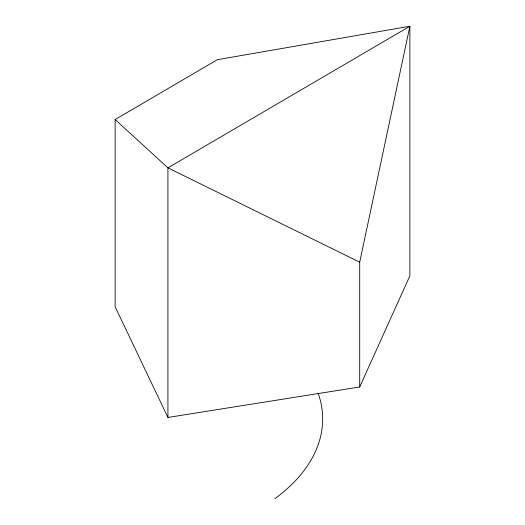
<?xml version="1.0" encoding="UTF-8"?>
<svg xmlns="http://www.w3.org/2000/svg" width="525" height="525" viewBox="0 0 525 525"><rect width="100%" height="100%" fill="white"/><g stroke="black" fill="none" stroke-linecap="round" stroke-linejoin="round"><path stroke-width="0.79" d="M167.921 417.454L167.921 167.856L115.126 119.536L217.389 59.686L409.874 26.25L409.874 275.842L359.704 386.971L167.921 417.454L115.126 306.731L115.126 119.536M359.704 386.971L359.704 262.178L409.874 26.25L167.921 167.856L359.704 262.178M318.065 392.962A223.328 128.933 0 0 1 274.811 498.75"/></g></svg>
